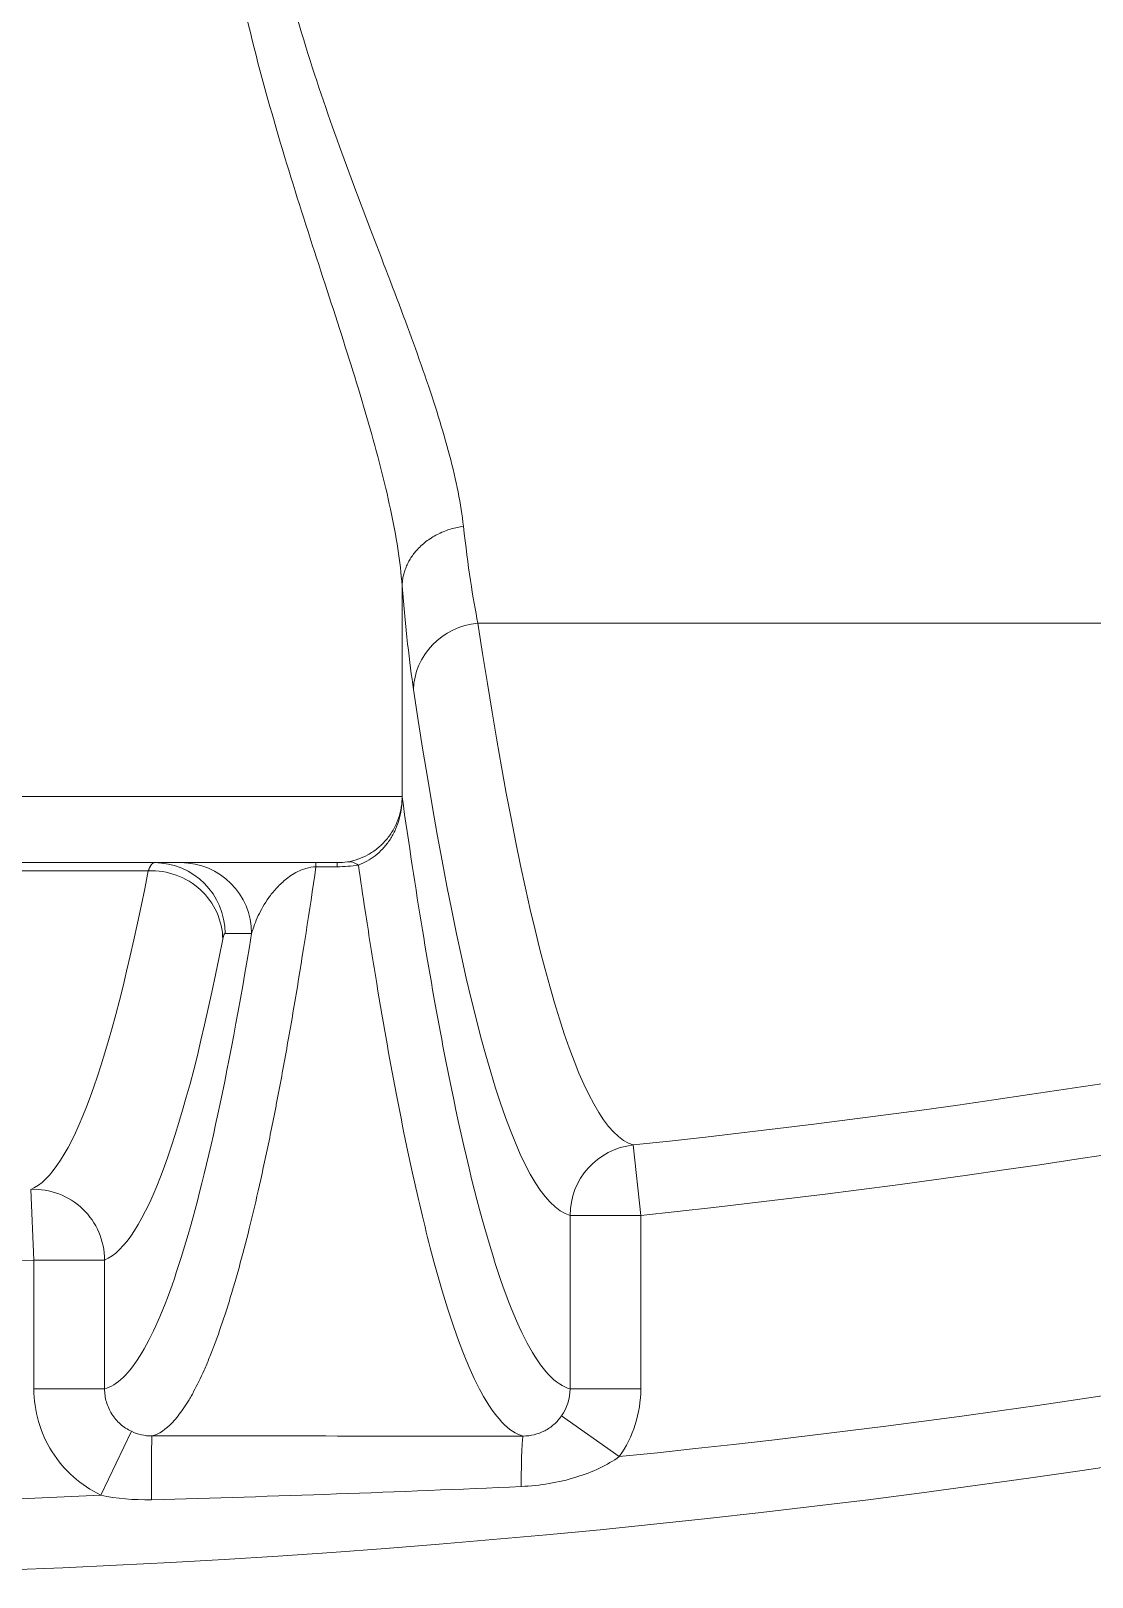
# Model space of a CAD drawing. Header units: millimetres. Extents: x 4664 to 8864, y -38 to 2932.
# Drawn here: x 8257.45 to 8277.03, y 1673.58 to 1702.1 of the extents above; entities that cross this region are included whole.
import ezdxf

# ---------------------------------------------------------------- set-up
doc = ezdxf.new("R2010")
doc.units = ezdxf.units.MM

msp = doc.modelspace()

# ---------------------------------------------------------------- linework, layer by layer
at = {"lineweight": 5}
for p, q in [((8265.701, 1691.176), (8310.218, 1691.176)), ((8264.301, 1687.975), (8235.89, 1687.975)), ((8237.089, 1686.756), (8263.102, 1686.756)), ((8262.713, 1686.68), (8262.713, 1686.756)), ((8263.102, 1686.68), (8263.102, 1686.756)), ((8240.572, 1686.606), (8259.619, 1686.606)), ((8263.102, 1686.68), (8262.713, 1686.68)), ((8261.526, 1685.45), (8261.036, 1685.45)), ((8268.568, 1681.547), (8268.705, 1680.249)), ((8257.508, 1679.424), (8257.454, 1680.728)), ((8268.705, 1680.249), (8267.401, 1680.249)), ((8267.401, 1677.048), (8267.401, 1680.249)), ((8268.705, 1680.249), (8268.705, 1677.048)), ((8257.508, 1677.048), (8257.508, 1679.424)), ((8257.508, 1679.424), (8258.812, 1679.424)), ((8258.812, 1679.424), (8258.812, 1677.048)), ((8257.508, 1677.048), (8258.812, 1677.048)), ((8268.705, 1677.048), (8267.401, 1677.048)), ((8268.309, 1675.797), (8267.242, 1676.548)), ((8258.743, 1675.087), (8259.307, 1676.264))]:
    msp.add_line(p, q, dxfattribs=at)
for radius, start, end in [(175.775, 276.0323, 290.00117), (177.081, 276.0323, 290.00117), (181.468, 275.76036, 290.03158), (182.774, 249.96842, 290.03158), (177.081, 267.60091, 272.39909), (181.468, 267.26879, 272.73121)]:
    msp.add_arc((8250.096, 1856.349), radius, start, end, dxfattribs=at)
at = {"lineweight": 5, "extrusion": (0, 0, -1)}
for centre, major_axis, ratio, start_param, end_param in [((8265.817, 1689.949), (-1.291, -0.195), 0.943527, 0.158639, 1.623282), ((8268.698, 1856.349), (0, 174.819), 0.052336, 3.15581, 3.475337), ((8267.532, 1856.349), (0, -176.118), 0.052336, 0.014217, 0.333745), ((8263.433, 1687.968), (-0.862, -0.124), 0.938236, 3.293437, 3.320248), ((8265.604, 1687.913), (-1.306, 0.028), 0.064701, 0.053743, 0.061654), ((8259.732, 1685.45), (0, 1.306), 0.99863, 0, 1.570796), ((8260.221, 1685.45), (0, 1.306), 0.99863, 0, 1.570796), ((8263.496, 1685.481), (-0.206, 1.29), 0.402371, 0.002896, 0.377644), ((8257.253, 1856.349), (0, -175.663), 0.052336, 6.022835, 6.26134), ((8259.69, 1685.345), (-1.281, 0.252), 0.964976, 1.329175, 2.940748), ((8258.61, 1856.349), (0, 176.968), 0.052336, 2.881242, 3.119747), ((8268.705, 1680.249), (-0.342, -1.26), 0.998529, 1.305906, 2.770549), ((8257.508, 1679.424), (-0.503, 1.205), 0.998391, 0.354131, 1.965704), ((8259.685, 1674.872), (0, 1.306), 0.005324, 4.81266, 6.269063), ((8266.533, 1674.871), (0, 1.306), 0.027253, 5.003538, 6.269598)]:
    msp.add_ellipse(centre, major_axis=major_axis, ratio=ratio, start_param=start_param, end_param=end_param, dxfattribs=at)
at = {"lineweight": 5}
for points, knots in [([(8264.302, 1691.869), (8264.269, 1692.303), (8264.193, 1692.778), (8263.98, 1693.781), (8263.843, 1694.309), (8263.523, 1695.419), (8263.342, 1696.001), (8262.949, 1697.223), (8262.738, 1697.865), (8262.316, 1699.184), (8262.104, 1699.864), (8261.699, 1701.278), (8261.507, 1702.012), (8261.173, 1703.541), (8261.035, 1704.319), (8260.846, 1705.903), (8260.794, 1706.71), (8260.794, 1707.535)], [0, 0, 0, 0, 0.125, 0.125, 0.25, 0.25, 0.375, 0.375, 0.5, 0.5, 0.625, 0.625, 0.75, 0.75, 0.875, 0.875, 1, 1, 1, 1]), ([(8261.567, 1707.535), (8261.567, 1706.768), (8261.623, 1706.017), (8261.828, 1704.543), (8261.977, 1703.82), (8262.338, 1702.398), (8262.547, 1701.715), (8262.987, 1700.4), (8263.218, 1699.766), (8263.679, 1698.539), (8263.91, 1697.942), (8264.342, 1696.805), (8264.543, 1696.264), (8264.899, 1695.232), (8265.054, 1694.741), (8265.299, 1693.808), (8265.389, 1693.366), (8265.434, 1692.962)], [0, 0, 0, 0, 0.125, 0.125, 0.25, 0.25, 0.375, 0.375, 0.5, 0.5, 0.625, 0.625, 0.75, 0.75, 0.875, 0.875, 1, 1, 1, 1]), ([(8263.292, 1686.771), (8263.422, 1686.792), (8263.55, 1686.835), (8263.732, 1686.935), (8263.79, 1686.974), (8263.899, 1687.061), (8263.95, 1687.11), (8264.044, 1687.216), (8264.086, 1687.274), (8264.159, 1687.395), (8264.191, 1687.459), (8264.243, 1687.593), (8264.263, 1687.662), (8264.284, 1687.767), (8264.29, 1687.802), (8264.298, 1687.873), (8264.3, 1687.909), (8264.301, 1687.945)], [0, 0, 0, 0, 0.25, 0.25, 0.375, 0.375, 0.5, 0.5, 0.625, 0.625, 0.75, 0.75, 0.875, 0.875, 0.9375, 0.9375, 1, 1, 1, 1]), ([(8264.301, 1687.946), (8264.302, 1687.91), (8264.3, 1687.874), (8264.295, 1687.804), (8264.292, 1687.769), (8264.277, 1687.666), (8264.261, 1687.597), (8264.221, 1687.464), (8264.196, 1687.4), (8264.138, 1687.278), (8264.104, 1687.219), (8264.029, 1687.109), (8263.988, 1687.058), (8263.901, 1686.965), (8263.853, 1686.922), (8263.706, 1686.808), (8263.602, 1686.751), (8263.496, 1686.711)], [0, 0, 0, 0, 0.0625, 0.0625, 0.125, 0.125, 0.25, 0.25, 0.375, 0.375, 0.5, 0.5, 0.625, 0.625, 0.75, 0.75, 1, 1, 1, 1]), ([(8264.301, 1687.975), (8264.301, 1687.974), (8264.301, 1687.973), (8264.301, 1687.963), (8264.301, 1687.955), (8264.301, 1687.946)], [0, 0, 0, 0, 0.093825, 0.093825, 1, 1, 1, 1]), ([(8264.301, 1687.945), (8264.301, 1687.954), (8264.301, 1687.963), (8264.301, 1687.973), (8264.301, 1687.974), (8264.301, 1687.975)], [0, 0, 0, 0, 0.906175, 0.906175, 1, 1, 1, 1]), ([(8264.302, 1687.968), (8264.426, 1687.104), (8264.551, 1686.284), (8264.802, 1684.752), (8264.929, 1684.037), (8265.31, 1682.043), (8265.568, 1680.92), (8266.086, 1679.092), (8266.348, 1678.386), (8266.873, 1677.399), (8267.137, 1677.117), (8267.401, 1677.048)], [0, 0, 0, 0, 0.125, 0.125, 0.25, 0.25, 0.5, 0.5, 0.75, 0.75, 1, 1, 1, 1]), ([(8266.533, 1676.177), (8266.274, 1676.244), (8266.015, 1676.518), (8265.625, 1677.241), (8265.493, 1677.54), (8265.23, 1678.246), (8265.099, 1678.652), (8264.838, 1679.571), (8264.708, 1680.084), (8264.449, 1681.215), (8264.32, 1681.834), (8264.063, 1683.176), (8263.936, 1683.899), (8263.746, 1685.06), (8263.683, 1685.46), (8263.579, 1686.146), (8263.537, 1686.427), (8263.496, 1686.711)], [0, 0, 0, 0, 0.250528, 0.250528, 0.379054, 0.379054, 0.507579, 0.507579, 0.636105, 0.636105, 0.76463, 0.76463, 0.893156, 0.893156, 0.957418, 0.957418, 1, 1, 1, 1]), ([(8262.713, 1686.68), (8262.591, 1685.847), (8262.408, 1684.67), (8262.192, 1683.425), (8262.084, 1682.834), (8262.037, 1682.588), (8262.006, 1682.425), (8261.991, 1682.345), (8261.913, 1681.946), (8261.851, 1681.64), (8261.726, 1681.051), (8261.663, 1680.769), (8261.475, 1679.96), (8261.348, 1679.47), (8261.19, 1678.921), (8261.158, 1678.814), (8261.095, 1678.607), (8260.999, 1678.306), (8260.904, 1678.032), (8260.832, 1677.842), (8260.824, 1677.821), (8260.808, 1677.779), (8260.784, 1677.717), (8260.729, 1677.577), (8260.617, 1677.314), (8260.521, 1677.116), (8260.44, 1676.967), (8260.424, 1676.938), (8260.392, 1676.882), (8260.344, 1676.8), (8260.232, 1676.625), (8260.007, 1676.342), (8259.814, 1676.213), (8259.685, 1676.178)], [0, 0, 0, 0, 0.125, 0.1875, 0.21875, 0.234375, 0.234375, 0.25, 0.25, 0.3125, 0.3125, 0.375, 0.375, 0.5, 0.5, 0.53125, 0.53125, 0.5625, 0.625, 0.625, 0.632812, 0.632812, 0.640625, 0.65625, 0.6875, 0.75, 0.75, 0.765625, 0.765625, 0.78125, 0.8125, 0.875, 1, 1, 1, 1]), ([(8262.713, 1686.68), (8262.649, 1686.678), (8262.585, 1686.667), (8262.472, 1686.634), (8262.421, 1686.612), (8262.33, 1686.567), (8262.289, 1686.542), (8262.212, 1686.491), (8262.178, 1686.465), (8262.081, 1686.386), (8262.026, 1686.331), (8261.927, 1686.221), (8261.882, 1686.166), (8261.763, 1685.999), (8261.7, 1685.888), (8261.597, 1685.668), (8261.557, 1685.559), (8261.526, 1685.45)], [0, 0, 0, 0, 0.0625, 0.0625, 0.125, 0.125, 0.1875, 0.1875, 0.25, 0.25, 0.375, 0.375, 0.5, 0.5, 0.75, 0.75, 1, 1, 1, 1]), ([(8258.812, 1677.048), (8259.042, 1677.108), (8259.272, 1677.33), (8259.73, 1678.095), (8259.958, 1678.638), (8260.412, 1680.043), (8260.638, 1680.906), (8261.085, 1682.944), (8261.306, 1684.119), (8261.526, 1685.45)], [0, 0, 0, 0, 0.25, 0.25, 0.5, 0.5, 0.75, 0.75, 1, 1, 1, 1]), ([(8258.743, 1675.087), (8258.377, 1675.263), (8258.063, 1675.541), (8257.625, 1676.235), (8257.508, 1676.637), (8257.508, 1677.048)], [0, 0, 0, 0, 0.5, 0.5, 1, 1, 1, 1]), ([(8258.812, 1677.048), (8258.812, 1676.966), (8258.824, 1676.884), (8258.869, 1676.727), (8258.903, 1676.653), (8258.99, 1676.514), (8259.043, 1676.453), (8259.165, 1676.344), (8259.235, 1676.299), (8259.307, 1676.264)], [0, 0, 0, 0, 0.25, 0.25, 0.5, 0.5, 0.75, 0.75, 1, 1, 1, 1]), ([(8266.533, 1676.177), (8266.603, 1676.177), (8266.672, 1676.185), (8266.807, 1676.218), (8266.873, 1676.243), (8266.995, 1676.307), (8267.052, 1676.347), (8267.156, 1676.439), (8267.202, 1676.49), (8267.242, 1676.548)], [0, 0, 0, 0, 0.25, 0.25, 0.5, 0.5, 0.75, 0.75, 1, 1, 1, 1]), ([(8268.309, 1675.797), (8268.202, 1675.72), (8268.08, 1675.649), (8267.81, 1675.521), (8267.662, 1675.463), (8267.35, 1675.368), (8267.183, 1675.329), (8266.845, 1675.272), (8266.673, 1675.254), (8266.499, 1675.246)], [0, 0, 0, 0, 0.25, 0.25, 0.5, 0.5, 0.75, 0.75, 1, 1, 1, 1])]:
    msp.add_open_spline(points, degree=3, knots=knots, dxfattribs=at)
for points, weights, degree in [([(8265.434, 1692.962), (8264.333, 1692.812), (8264.302, 1691.869)], [1, 0.76132717558, 1], 2), ([(8259.619, 1686.606), (8259.657, 1686.706), (8259.694, 1686.756), (8259.732, 1686.756)], [0.99999998708, 0.999999987287, 0.999999987491, 0.999999987692], 3)]:
    msp.add_rational_spline(points, weights, degree=degree, dxfattribs=at)
for points in [[(8265.434, 1692.962), (8265.517, 1692.225), (8265.606, 1691.631), (8265.701, 1691.176)], [(8264.512, 1689.949), (8264.439, 1690.438), (8264.368, 1691.077), (8264.302, 1691.869)], [(8264.302, 1687.968), (8264.302, 1689.268), (8264.302, 1690.569), (8264.302, 1691.869)], [(8264.301, 1687.975), (8264.301, 1687.973), (8264.302, 1687.97), (8264.302, 1687.968)], [(8263.102, 1686.756), (8263.168, 1686.756), (8263.232, 1686.762), (8263.292, 1686.771)], [(8263.496, 1686.711), (8263.371, 1686.691), (8263.239, 1686.68), (8263.102, 1686.68)], [(8261.036, 1685.45), (8261.022, 1685.45), (8261.008, 1685.415), (8260.994, 1685.345)], [(8267.242, 1676.548), (8267.345, 1676.693), (8267.401, 1676.87), (8267.401, 1677.048)], [(8268.705, 1677.048), (8268.705, 1676.599), (8268.565, 1676.161), (8268.309, 1675.797)], [(8259.307, 1676.264), (8259.425, 1676.208), (8259.553, 1676.178), (8259.685, 1676.178)], [(8259.685, 1676.178), (8261.968, 1676.178), (8264.251, 1676.178), (8266.533, 1676.177)], [(8259.679, 1675.003), (8259.35, 1674.995), (8259.033, 1675.023), (8258.743, 1675.087)], [(8266.499, 1675.246), (8264.231, 1675.144), (8261.956, 1675.063), (8259.679, 1675.003)]]:
    msp.add_open_spline(points, degree=3, dxfattribs=at)

doc.saveas('drawing.dxf')
